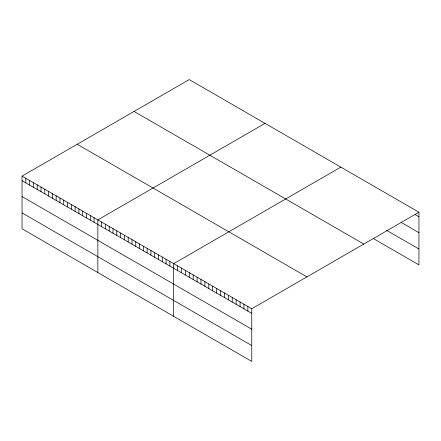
<?xml version="1.0" encoding="UTF-8"?>
<svg xmlns="http://www.w3.org/2000/svg" width="441" height="441" viewBox="0 0 441 441"><rect width="100%" height="100%" fill="white"/><g stroke="black" fill="none" stroke-linecap="round" stroke-linejoin="round"><path stroke-width="0.66" d="M22.05 176.113L251.767 308.739L251.767 361.405L22.05 228.78L22.05 176.113L189.233 79.595L418.95 212.22L418.95 264.887L373.202 238.471M265.041 123.359L97.858 219.883L97.858 272.549M340.843 167.128L173.666 263.646L173.666 316.313M251.767 308.739L418.95 212.22M415.047 214.563L418.95 216.818M401.095 222.369L418.95 232.677M386.592 230.34L418.95 249.022M134.064 111.446L363.781 244.071M77.219 144.262L306.936 276.887M22.05 180.711L251.767 313.336M22.05 196.576L251.767 329.201M22.05 212.92L251.767 345.546M247.864 306.484L247.864 311.081M243.956 304.229L243.956 308.827M240.053 301.975L240.053 306.572M236.144 299.72L236.144 304.318M232.242 297.466L232.242 302.063M228.339 295.211L228.339 299.808M224.43 292.956L224.43 297.554M220.528 290.702L220.528 295.299M216.619 288.447L216.619 293.045M212.716 286.192L212.716 290.79M208.808 283.938L208.808 288.535M204.905 281.683L204.905 286.281M201.002 279.429L201.002 284.026M197.094 277.174L197.094 281.771M193.191 274.919L193.191 279.517M189.283 272.665L189.283 277.262M185.38 270.41L185.38 275.008M181.471 268.156L181.471 272.753M177.569 265.901L177.569 270.498M169.873 261.458L169.873 266.055M166.081 259.269L166.081 263.867M162.294 257.081L162.294 261.678M158.501 254.892L158.501 259.49M154.714 252.704L154.714 257.301M150.921 250.521L150.921 255.113M147.129 248.333L147.129 252.925M143.342 246.144L143.342 250.736M139.549 243.956L139.549 248.548M135.762 241.767L135.762 246.359M131.969 239.579L131.969 244.171M128.182 237.39L128.182 241.982M124.39 235.202L124.39 239.794M120.597 233.013L120.597 237.605M116.81 230.825L116.81 235.417M113.017 228.636L113.017 233.228M109.23 226.448L109.23 231.04M105.438 224.26L105.438 228.857M101.645 222.071L101.645 226.668M94.065 217.694L94.065 222.292M90.278 215.506L90.278 220.103M86.486 213.317L86.486 217.915M82.693 211.129L82.693 215.726M78.906 208.94L78.906 213.538M75.113 206.752L75.113 211.349M71.326 204.563L71.326 209.161M67.534 202.375L67.534 206.972M63.741 200.186L63.741 204.784M59.954 197.998L59.954 202.595M56.161 195.81L56.161 200.407M52.374 193.621L52.374 198.218M48.582 191.433L48.582 196.03M44.795 189.244L44.795 193.842M41.002 187.056L41.002 191.653M37.209 184.867L37.209 189.465M33.422 182.679L33.422 187.276M29.63 180.49L29.63 185.088M25.843 178.302L25.843 182.899"/></g></svg>
